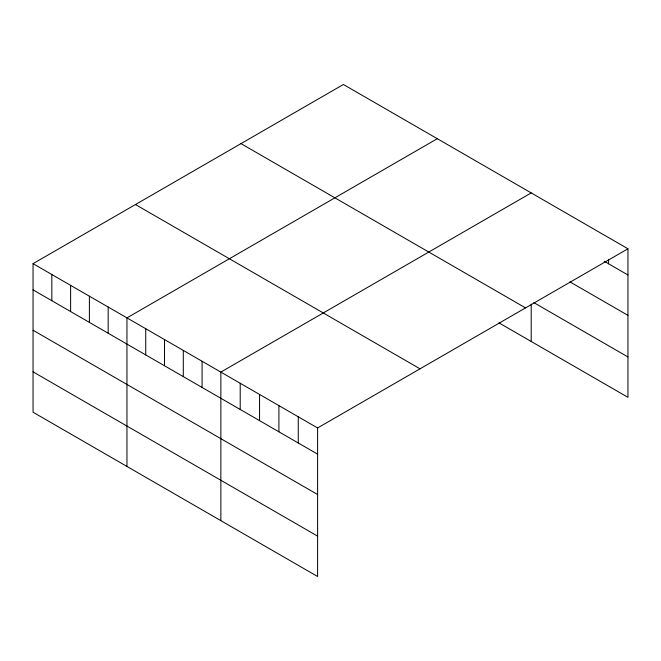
<?xml version="1.0" encoding="UTF-8"?>
<svg xmlns="http://www.w3.org/2000/svg" width="661" height="661" viewBox="0 0 661 661"><rect width="100%" height="100%" fill="white"/><g stroke="black" fill="none" stroke-linecap="round" stroke-linejoin="round"><path stroke-width="0.99" d="M627.95 248.776L317.602 427.956L317.602 576.508L33.05 412.224L33.05 263.665L343.398 84.492L627.95 248.776L627.95 397.335L499.005 322.89M437.301 138.703L126.953 317.883L126.953 466.435M531.204 192.921L220.857 372.093L220.857 520.653M604.204 261.26L627.95 274.976M569.898 281.842L627.95 315.355M533.84 302.622L627.95 356.957M240.984 143.619L525.536 307.902M135.464 204.538L420.016 368.821M33.05 263.665L317.602 427.956M33.05 289.865L317.602 454.148M33.05 330.244L317.602 494.527M33.05 371.846L317.602 536.129M608.599 259.773L608.599 263.805M531.204 304.126L531.204 341.473M298.251 416.777L298.251 442.977M278.909 405.606L278.909 431.807M259.558 394.435L259.558 420.636M240.207 383.264L240.207 409.465M202.076 361.253L202.076 387.453M183.295 350.413L183.295 376.605M164.515 339.564L164.515 365.764M145.734 328.724L145.734 354.924M108.173 307.035L108.173 333.235M89.392 296.194L89.392 322.394M70.611 285.354L70.611 311.546M51.831 274.505L51.831 300.705"/></g></svg>
